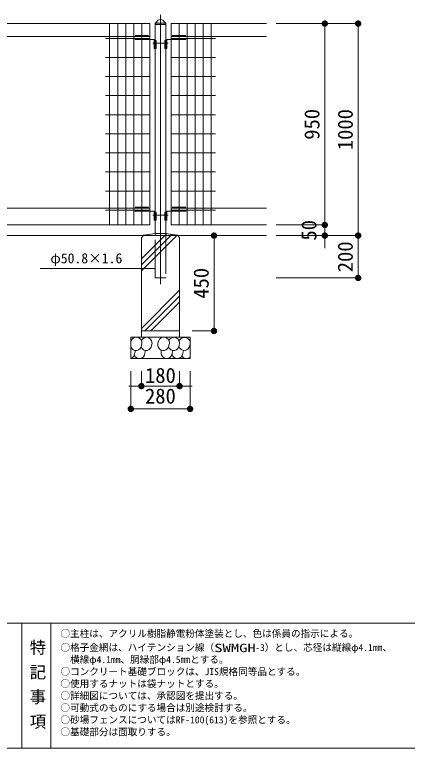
# Model space of a CAD drawing. Units: millimetres on the paper, scale 1:30. Extents: x 12 to 6786, y 13 to 13541.
# Drawn here: x 87.2 to 149, y 12.9 to 128.3 of the extents above; entities that cross this region are included whole.
import ezdxf
from ezdxf.enums import TextEntityAlignment as Align

# ---------------------------------------------------------------- set-up
doc = ezdxf.new("R2010")
doc.units = ezdxf.units.MM
doc.linetypes.add('DASHED_SPACED', pattern=[12, 6, -6])
for name, color, linetype, lineweight in [('_0-0_', 7, 'Continuous', 13), ('ハッチ', 4, 'Continuous', 13), ('寸法', 1, 'Continuous', 13), ('本体', 7, 'Continuous', 13)]:
    doc.layers.add(name, color=color, linetype=linetype, lineweight=lineweight)
doc.styles.add('@ＭＳ ゴシック', font='')
doc.styles.add('ＭＳ ゴシック', font='')
doc.styles.get('@ＭＳ ゴシック').set_extended_font_data('@MS Gothic')
doc.styles.get('ＭＳ ゴシック').set_extended_font_data('MS Gothic')

# ---------------------------------------------------------------- blocks, each defined once
blk = doc.blocks.new('open_arrow')
at = {"color": 0, "linetype": 'Continuous', "lineweight": -2}
blk.add_lwpolyline([(7.5, 1.25), (0, 0), (7.5, -1.25)], dxfattribs=at)
blk = doc.blocks.new('filled_dot')
at = {"color": 0, "linetype": 'Continuous', "lineweight": -2, "const_width": 1.25}
blk.add_lwpolyline([(-0.625, 0, 1), (0.625, 0, 1)], format="xyb", close=True, dxfattribs=at)

msp = doc.modelspace()

# ---------------------------------------------------------------- linework, layer by layer
at = {"layer": '_0-0_', "color": 6}
for p, q in [((12.087, 32.583), (285.897, 32.583)), ((12.087, 12.925), (285.897, 12.925))]:
    msp.add_line(p, q, dxfattribs=at)
at = {"layer": '_0-0_'}
for p, q in [((88.304, 32.583), (88.304, 12.925)), ((92.901, 32.678), (92.901, 12.925))]:
    msp.add_line(p, q, dxfattribs=at)
at = {"layer": 'ハッチ'}
for p, q in [((107.144, 89.885), (111.122, 93.864)), ((107.144, 88.942), (111.938, 93.737)), ((107.144, 88), (112.755, 93.611)), ((107.144, 78.945), (113.143, 84.945)), ((107.692, 78.551), (113.143, 84.002)), ((108.635, 78.551), (113.143, 83.059))]:
    msp.add_line(p, q, dxfattribs=at)
for centre, radius, start, end in [((106.344, 76.675), 0.876, 335.90726, 171.81941), ((107.94, 76.675), 0.876, 335.90726, 155.65118), ((110.674, 76.675), 0.876, 335.90726, 171.81941), ((112.27, 76.675), 0.876, 335.90726, 155.65118), ((113.944, 76.675), 0.876, 335.90726, 162.8418), ((106.287, 76.334), 0.857, 199.07444, 358.86196), ((107.883, 76.334), 0.857, 201.36913, 358.86196), ((110.768, 76.427), 1.031, 158.81695, 201.18305), ((110.617, 76.334), 0.857, 199.07444, 358.86196), ((112.213, 76.334), 0.857, 201.36913, 358.86196), ((113.887, 76.334), 0.857, 192.39816, 358.86196), ((105.216, 75.034), 0.857, 287.70679, 358.86196), ((106.812, 75.06), 0.857, 202.28329, 358.86196), ((105.273, 75.374), 0.876, 335.90726, 7.56803), ((106.869, 75.4), 0.876, 335.90726, 5.82015), ((111.317, 75.228), 1.075, 162.98025, 203.69265), ((111.142, 75.076), 0.857, 199.07444, 358.86196), ((112.816, 75.076), 0.857, 192.39816, 358.86196), ((111.199, 75.416), 0.876, 335.90726, 4.75206), ((112.873, 75.416), 0.876, 335.90726, 4.75206), ((114.235, 75.065), 0.857, 213.66674, 312.15782)]:
    msp.add_arc(centre, radius, start, end, dxfattribs=at)
at = {"layer": '寸法'}
for p, q in [((128.339, 126.884), (136.008, 126.884)), ((128.339, 126.884), (141.251, 126.884)), ((136.008, 126.884), (136.008, 95.217)), ((141.251, 93.551), (141.251, 126.884)), ((136.008, 97.217), (136.008, 91.551)), ((128.339, 95.217), (136.008, 95.217)), ((128.339, 95.217), (136.008, 95.217)), ((115.143, 93.551), (118.569, 93.551)), ((118.569, 78.551), (118.569, 93.551)), ((128.339, 93.551), (136.008, 93.551)), ((128.339, 93.551), (141.251, 93.551)), ((128.339, 93.551), (141.251, 93.551)), ((141.251, 93.551), (141.251, 86.884)), ((109.213, 88.354), (91.236, 88.354)), ((109.297, 88.354), (109.213, 88.354)), ((128.339, 86.884), (141.251, 86.884)), ((115.143, 78.551), (118.569, 78.551)), ((105.477, 72.217), (105.477, 66.29)), ((107.144, 72.217), (107.144, 69.877)), ((113.143, 72.217), (113.143, 69.877)), ((114.81, 72.217), (114.81, 66.29)), ((105.144, 69.877), (115.143, 69.877)), ((105.477, 66.29), (114.81, 66.29))]:
    msp.add_line(p, q, dxfattribs=at)
at = {"layer": '寸法', "lineweight": 18}
msp.add_line((109.297, 88.354), (109.293, 88.354), dxfattribs=at)
at = {"layer": '本体'}
for p, q in [((110.143, 128.284), (110.143, 85.884)), ((109.297, 126.95), (109.502, 127.084)), ((109.297, 93.551), (109.297, 126.95)), ((110.99, 126.95), (109.297, 126.95)), ((110.99, 126.95), (110.785, 127.084)), ((110.99, 126.95), (110.99, 93.551)), ((108.477, 126.884), (45.144, 126.884)), ((102.144, 95.217), (102.144, 126.884)), ((103.41, 95.217), (103.41, 126.884)), ((104.677, 95.217), (104.677, 126.884)), ((105.944, 95.217), (105.944, 126.884)), ((107.21, 95.217), (107.21, 126.884)), ((108.477, 95.217), (108.477, 126.884)), ((110.99, 126.717), (109.297, 126.717)), ((111.81, 95.217), (111.81, 126.884)), ((126.81, 126.884), (111.81, 126.884)), ((113.077, 95.217), (113.077, 126.884)), ((114.343, 95.217), (114.343, 126.884)), ((115.61, 95.217), (115.61, 126.884)), ((116.877, 95.217), (116.877, 126.884)), ((118.143, 95.217), (118.143, 126.884)), ((108.477, 124.85), (45.144, 124.85)), ((108.277, 125.017), (106.144, 125.017)), ((126.81, 124.85), (111.81, 124.85)), ((112.01, 125.017), (114.143, 125.017)), ((108.477, 124.55), (101.477, 124.55)), ((109.154, 124.384), (106.094, 124.384)), ((108.954, 123.784), (111.333, 123.784)), ((109.154, 124.384), (109.154, 122.95)), ((109.46, 124.217), (109.154, 124.217)), ((109.46, 124.217), (109.46, 122.95)), ((110.827, 124.217), (111.133, 124.217)), ((110.827, 124.217), (110.827, 122.95)), ((111.133, 124.384), (114.193, 124.384)), ((111.133, 124.384), (111.133, 122.95)), ((118.81, 124.55), (111.81, 124.55)), ((109.46, 122.95), (109.154, 122.95)), ((110.827, 122.95), (111.133, 122.95)), ((101.477, 121.55), (108.477, 121.55)), ((118.81, 121.55), (111.81, 121.55)), ((101.477, 118.55), (108.477, 118.55)), ((118.81, 118.55), (111.81, 118.55)), ((101.477, 115.55), (108.477, 115.55)), ((118.81, 115.55), (111.81, 115.55)), ((101.477, 112.55), (108.477, 112.55)), ((118.81, 112.55), (111.81, 112.55)), ((101.477, 109.55), (108.477, 109.55)), ((118.81, 109.55), (111.81, 109.55)), ((101.477, 106.55), (108.477, 106.55)), ((118.81, 106.55), (111.81, 106.55)), ((101.477, 103.55), (108.477, 103.55)), ((118.81, 103.55), (111.81, 103.55)), ((101.477, 100.55), (108.477, 100.55)), ((118.81, 100.55), (111.81, 100.55)), ((108.477, 97.851), (45.144, 97.851)), ((108.477, 97.551), (101.477, 97.551)), ((109.154, 97.384), (106.094, 97.384)), ((108.277, 98.017), (106.144, 98.017)), ((109.154, 97.384), (109.154, 95.951)), ((109.46, 97.217), (109.154, 97.217)), ((109.46, 97.217), (109.46, 95.951)), ((110.827, 97.217), (111.133, 97.217)), ((110.827, 97.217), (110.827, 95.951)), ((111.133, 97.384), (114.193, 97.384)), ((111.133, 97.384), (111.133, 95.951)), ((126.81, 97.851), (111.81, 97.851)), ((118.81, 97.551), (111.81, 97.551)), ((112.01, 98.017), (114.143, 98.017)), ((108.954, 96.784), (111.333, 96.784)), ((109.46, 95.951), (109.154, 95.951)), ((110.827, 95.951), (111.133, 95.951)), ((108.477, 95.217), (45.144, 95.217)), ((126.81, 95.217), (111.81, 95.217)), ((32.478, 93.551), (126.81, 93.551)), ((46.477, 93.551), (107.144, 93.551)), ((107.473, 93.602), (107.144, 93.217)), ((109.297, 93.884), (107.473, 93.602)), ((109.297, 93.884), (110.99, 93.884)), ((112.814, 93.602), (110.99, 93.884)), ((112.814, 93.602), (113.143, 93.217)), ((113.143, 93.551), (126.81, 93.551)), ((107.144, 78.551), (107.144, 93.217)), ((113.143, 78.551), (113.143, 93.217)), ((107.144, 78.551), (113.143, 78.551)), ((107.144, 78.551), (107.144, 77.551)), ((113.143, 78.551), (107.144, 78.551)), ((113.143, 77.551), (113.143, 78.551)), ((107.144, 77.551), (105.477, 77.551)), ((105.477, 77.551), (105.477, 74.217)), ((107.144, 77.551), (113.143, 77.551)), ((114.81, 77.551), (113.143, 77.551)), ((114.81, 74.217), (114.81, 77.551)), ((105.477, 74.217), (114.81, 74.217))]:
    msp.add_line(p, q, dxfattribs=at)
at = {"layer": '本体', "linetype": 'DASHED_SPACED'}
for p, q in [((109.297, 86.884), (109.297, 93.551)), ((110.99, 93.551), (110.99, 86.884)), ((110.99, 86.884), (109.297, 86.884))]:
    msp.add_line(p, q, dxfattribs=at)
at = {"layer": '本体'}
msp.add_arc((110.143, 126.825), 0.692, 21.93574, 158.06426, dxfattribs=at)

# ---------------------------------------------------------------- block references
at = {"layer": '寸法', "xscale": 0.4, "yscale": 0.4}
for p, rotation in [((136.008, 126.884), 270), ((141.251, 126.884), 270), ((136.008, 95.217), 90), ((136.008, 95.217), 90), ((118.569, 93.551), 270), ((136.008, 93.551), 270), ((141.251, 93.551), 90), ((141.251, 93.551), 270), ((141.251, 86.884), 90), ((118.569, 78.551), 90), ((107.144, 69.877), 180), ((114.81, 66.29), 180)]:
    msp.add_blockref('filled_dot', p, dxfattribs=dict(at, rotation=rotation))
at = {"layer": '寸法', "lineweight": 18, "xscale": 0.0111, "yscale": 0.0111, "rotation": 180}
msp.add_blockref('open_arrow', (109.297, 88.354), dxfattribs=at)
at = {"layer": '寸法', "xscale": 0.4, "yscale": 0.4}
for p in [(113.143, 69.877), (105.477, 66.29)]:
    msp.add_blockref('filled_dot', p, dxfattribs=at)

# ---------------------------------------------------------------- texts
at = {"layer": '_0-0_', "style": '@ＭＳ ゴシック'}
msp.add_text('特 記 事 項', height=1.899, rotation=270, dxfattribs=at).set_placement((89.308, 30.108), align=Align.BOTTOM_LEFT)
at = {"layer": '寸法', "style": 'ＭＳ ゴシック'}
for s, p in [('950', (135.877, 108.622)), ('1000', (141.12, 106.98)), ('50', (135.402, 92.765)), ('200', (141.12, 87.789)), ('450', (118.438, 83.623))]:
    msp.add_text(s, height=2.374, rotation=90, dxfattribs=at).set_placement(p, align=Align.BOTTOM_LEFT)
at = {"layer": '寸法', "color": 3, "style": 'ＭＳ ゴシック'}
msp.add_text('φ50.8×1.6', height=1.582, dxfattribs=at).set_placement((92.822, 88.717), align=Align.BOTTOM_LEFT)
at = {"layer": '寸法', "style": 'ＭＳ ゴシック'}
for s, p in [('180', (107.715, 69.668)), ('280', (107.715, 66.421))]:
    msp.add_text(s, height=2.374, dxfattribs=at).set_placement(p, align=Align.BOTTOM_LEFT)
at = {"layer": '本体', "style": 'ＭＳ ゴシック'}
for s, p in [('○主柱は、アクリル樹脂静電粉体塗装とし、色は係員の指示による。', (94.409, 30.083)), ('○格子金網は、ハイテンション線（', (94.409, 27.89)), ('-3）とし、芯径は縦線φ4.1mm、 ', (125.048, 27.89)), ('  横線φ4.1mm、胴縁部φ4.5㎜とする。', (94.409, 25.994)), ('○コンクリート基礎ブロックは、JIS規格同等品とする。', (94.409, 24.098)), ('○使用するナットは袋ナットとする。', (94.409, 22.203)), ('○詳細図については、承認図を提出する。', (94.409, 20.307)), ('○可動式のものにする場合は別途検討する。', (94.409, 18.411)), ('○砂場フェンスについてはRF-100(613)を参照とする。', (94.409, 16.515)), ('○基礎部分は面取りする。', (94.409, 14.619))]:
    msp.add_text(s, height=1.108, dxfattribs=at).set_placement(p, align=Align.BOTTOM_LEFT)
at = {"layer": '本体', "style": 'ＭＳ ゴシック', "width": 1.45}
msp.add_text('SWMGH', height=1.326, dxfattribs=at).set_placement((118.598, 27.649), align=Align.BOTTOM_LEFT)

doc.saveas('drawing.dxf')
